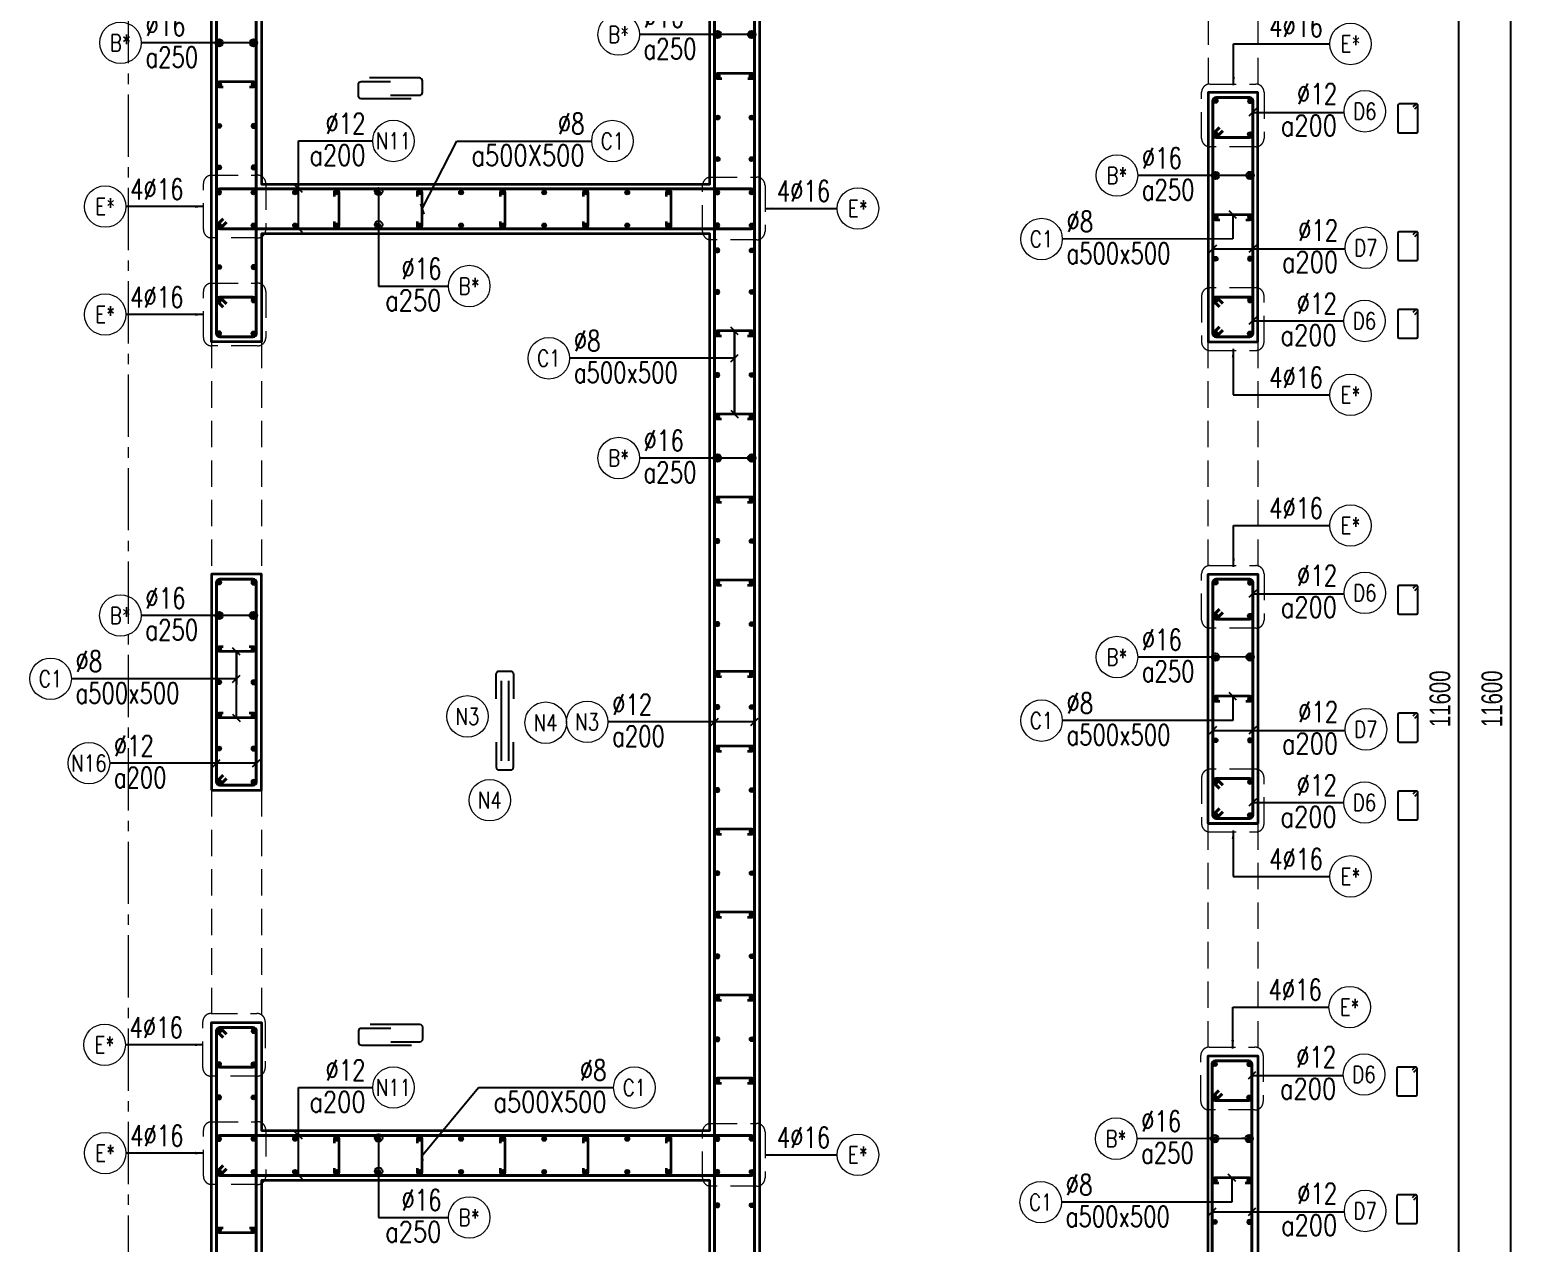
# Model space of a CAD drawing. Header units: millimetres. Extents: x 738475 to 1279438, y -34239 to 156422.
# Drawn here: x 1161112 to 1170104, y 138402 to 145708 of the extents above; entities that cross this region are included whole.
import ezdxf
from ezdxf.enums import TextEntityAlignment as Align

# ---------------------------------------------------------------- set-up
doc = ezdxf.new("R2010")
doc.units = ezdxf.units.MM
doc.header["$MEASUREMENT"] = 0
for name, pattern in [('HIDDEN', [9.525, 6.35, -3.175]), ('HIDDEN2', [4.7625, 3.175, -1.5875]), ('OF_Grid_1$0$CENTER2', [1.125, 0.75, -0.125, 0.125, -0.125])]:
    doc.linetypes.add(name, pattern=pattern)
doc.layers.get('0').update_dxf_attribs({"lineweight": 20})
doc.layers.get('Defpoints').update_dxf_attribs({"color": 151, "lineweight": 9})
for name, color, linetype in [('Hidden', 9, 'HIDDEN'), ('Leader', 6, 'Continuous'), ('Ligature', 1, 'Continuous')]:
    doc.layers.add(name, color=color, linetype=linetype)
for name, color, linetype, lineweight in [('KC-LEADER', 153, 'Continuous', 18), ('KC-THEP', 6, 'Continuous', 40), ('NDC_S_BEAM', 3, 'HIDDEN2', 20), ('NDC_S_DIM', 1, 'Continuous', 15), ('NDC_S_HIDDEN', 8, 'HIDDEN2', 13), ('NDC_S_LEADER', 1, 'Continuous', 15), ('NDC_S_REBAR', 4, 'Continuous', 35), ('NDC_S_STIRRUP', 4, 'Continuous', 40), ('NDC_S_VN TEXT', 7, 'Continuous', 20), ('NDC_S_WALL', 6, 'Continuous', 35), ('OF_Grid_1$0$NDC_S_AXIS', 5, 'OF_Grid_1$0$CENTER2', 13)]:
    doc.layers.add(name, color=color, linetype=linetype, lineweight=lineweight)
doc.styles.add('NDC_ARIAL', font='arial.ttf', dxfattribs={"width": 0.85})
doc.styles.add('NDC_DIM', font='', dxfattribs={"width": 0.75})
doc.styles.add('NDC_EN TXT', font='romans.shx', dxfattribs={"width": 0.8})
doc.styles.get('NDC_DIM').set_extended_font_data('Dotum')
doc.dimstyles.new('NDC_1-50', dxfattribs={"dimscale": 50, "dimtxt": 2.5, "dimasz": 1, "dimexe": 1.5, "dimexo": 0, "dimgap": 0.8, "dimtad": 1, "dimdec": 0, "dimdsep": 46, "dimtxsty": 'NDC_ARIAL', "dimblk": 'DIMMARK', "dimcen": 49999.938995, "dimdle": 1.5, "dimclrd": 1, "dimclre": 1, "dimclrt": 3, "dimadec": 0, "dimazin": 0, "dimtfac": 1, "dimtdec": 0, "dimtix": 1, "dimtmove": 2, "dimatfit": 3, "dimfxl": 1, "dimarcsym": 0})
doc.dimstyles.new('NDC_dim_25', dxfattribs={"dimscale": 25, "dimtxt": 2.5, "dimasz": 1.5, "dimexe": 1.5, "dimexo": 2.5, "dimgap": 1, "dimtad": 1, "dimdec": 0, "dimzin": 0, "dimdsep": 46, "dimtxsty": 'NDC_DIM', "dimblk": 'DIMMARK', "dimcen": 0.09, "dimdle": 1.2, "dimclrd": 1, "dimclre": 1, "dimclrt": 3, "dimadec": 0, "dimazin": 0, "dimtfac": 1, "dimtdec": 0, "dimtix": 1, "dimtofl": 0, "dimtmove": 0, "dimatfit": 3, "dimfxl": 6, "dimfxlon": 1, "dimtolj": 1, "dimtzin": 0, "dimarcsym": 0})
doc.dimstyles.new('NDC_dim_30', dxfattribs={"dimscale": 30, "dimtxt": 2.5, "dimasz": 1.5, "dimexe": 1.5, "dimexo": 2.5, "dimgap": 1, "dimtad": 1, "dimdec": 0, "dimzin": 0, "dimdsep": 46, "dimtxsty": 'NDC_DIM', "dimblk": 'DIMMARK', "dimcen": 0.09, "dimdle": 1.2, "dimclrd": 1, "dimclre": 1, "dimclrt": 3, "dimadec": 0, "dimazin": 0, "dimtfac": 1, "dimtdec": 0, "dimtix": 1, "dimtofl": 0, "dimtmove": 0, "dimatfit": 3, "dimfxl": 6, "dimfxlon": 1, "dimtolj": 1, "dimtzin": 0, "dimarcsym": 0})
doc.dimstyles.new('NDC_dim_50', dxfattribs={"dimscale": 50, "dimtxt": 2.5, "dimasz": 1.5, "dimexe": 1.5, "dimexo": 2.5, "dimgap": 1, "dimtad": 1, "dimdec": 0, "dimzin": 0, "dimdsep": 46, "dimtxsty": 'NDC_DIM', "dimblk": 'DIMMARK', "dimcen": 0.09, "dimdle": 1.2, "dimclrd": 1, "dimclre": 1, "dimclrt": 3, "dimadec": 0, "dimazin": 0, "dimtfac": 1, "dimtdec": 0, "dimtix": 1, "dimtofl": 0, "dimtmove": 0, "dimatfit": 3, "dimfxl": 6, "dimfxlon": 1, "dimtolj": 1, "dimtzin": 0, "dimarcsym": 0})

# ---------------------------------------------------------------- blocks, each defined once
blk = doc.blocks.new('THEP')
at = {"layer": 'KC-LEADER', "color": 6}
blk.add_circle((0, 0), 14, dxfattribs=at)
at = {"layer": 'KC-THEP'}
for p, q in [((-14, 0), (14, 0)), ((9.9, 9.9), (-9.9, -9.9)), ((-9.9, 9.9), (9.9, -9.9)), ((0, 14), (0, -14))]:
    blk.add_line(p, q, dxfattribs=at)
blk = doc.blocks.new('DIMMARK')
at = {"layer": 'NDC_S_DIM', "color": 1}
blk.add_line((-1.5, 0), (1, 0), dxfattribs=at)
at = {"layer": 'NDC_S_DIM', "color": 2, "const_width": 0.1}
blk.add_lwpolyline([(-0.42, -0.42), (0.42, 0.42)], dxfattribs=at)
blk = doc.blocks.new('*U13')
blk.add_circle((-2.5, 0), 2.5)
at = {"layer": 'NDC_S_VN TEXT', "color": 3, "style": 'NDC_EN TXT', "width": 0.75}
blk.add_attdef('DK1', (0.5, 0.85), '', height=2.5, dxfattribs=at)
at = {"layer": 'NDC_S_VN TEXT', "color": 7, "style": 'NDC_EN TXT', "width": 0.8}
blk.add_attdef('SH2', text='', height=2, dxfattribs=at).set_placement((-2.5, 0), align=Align.MIDDLE)
blk = doc.blocks.new('*U11')
blk.add_circle((-2.5, 0), 2.5)
at = {"layer": 'NDC_S_VN TEXT', "color": 3, "style": 'NDC_EN TXT', "width": 0.75}
for tag, p in [('DK1', (0.5, 0.85)), ('KC1', (0.5, -2.97))]:
    blk.add_attdef(tag, p, '', height=2.5, dxfattribs=at)
at = {"layer": 'NDC_S_VN TEXT', "color": 7, "style": 'NDC_EN TXT', "width": 0.8}
blk.add_attdef('SH2', text='', height=2, dxfattribs=at).set_placement((-2.5, 0), align=Align.MIDDLE)
blk = doc.blocks.new('*U87')
at = {"layer": 'KC-THEP', "rotation": 9.66856443638095}
for p in [(0, 99.3), (0, -99.3)]:
    blk.add_blockref('THEP', p, dxfattribs=at)
blk = doc.blocks.new('*U86')
at = {"layer": 'NDC_S_HIDDEN', "color": 0, "linetype": 'ByBlock', "lineweight": -2, "transparency": 16777216}
for p in [(0, 0), (250, 0), (500, 0), (750, 0), (1000, 0), (1250, 0), (1500, 0), (1750, 0), (2000, 0), (2250, 0), (2500, 0)]:
    blk.add_blockref('*U87', p, dxfattribs=at)
blk = doc.blocks.new('*U89')
at = {"layer": 'NDC_S_REBAR'}
blk.add_lwpolyline([(-15, -75), (-15, -100, 1), (15, -100), (15, 100, 1), (-15, 100), (-15, 75)], format="xyb", dxfattribs=at)
blk = doc.blocks.new('*U88')
at = {"layer": 'NDC_S_HIDDEN', "color": 0, "linetype": 'ByBlock', "lineweight": -2, "transparency": 16777216}
for p in [(0, 0), (500, 0), (1000, 0), (1500, 0), (2000, 0)]:
    blk.add_blockref('*U89', p, dxfattribs=at)
blk = doc.blocks.new('*U91')
at = {"layer": 'KC-THEP', "rotation": 189.6685644363809}
blk.add_blockref('THEP', (-103.5, 0), dxfattribs=at)
at = {"layer": 'KC-THEP', "xscale": -1, "rotation": 170.331435563619}
blk.add_blockref('THEP', (103.5, 0), dxfattribs=at)
blk = doc.blocks.new('*U90')
at = {"layer": 'NDC_S_HIDDEN', "color": 0, "linetype": 'ByBlock', "lineweight": -2, "transparency": 16777216}
for p in [(0, 1200), (0, 1000), (0, 800), (0, 600), (0, 400), (0, 200), (0, 0)]:
    blk.add_blockref('*U91', p, dxfattribs=at)
blk = doc.blocks.new('*U9')
blk.add_circle((2.5, 0), 2.5)
at = {"layer": 'NDC_S_VN TEXT', "color": 3, "style": 'NDC_EN TXT', "width": 0.75}
blk.add_attdef('DK2', text='', height=2.5, dxfattribs=at).set_placement((-0.85, 0.85), align=Align.RIGHT)
at = {"layer": 'NDC_S_VN TEXT', "color": 7, "style": 'NDC_EN TXT', "width": 0.8}
blk.add_attdef('SH3', text='', height=2, dxfattribs=at).set_placement((2.5, 0), align=Align.MIDDLE)
blk = doc.blocks.new('A$C7BC65A55')
at = {"layer": 'Ligature'}
for p, q in [((-15.2, 372, 0), (-15.2, 38.5, 0)), ((15.2, 372, 0), (15.2, 38.5, 0))]:
    blk.add_line(p, q, dxfattribs=at)
for points in [[(-36.2, 296.5), (-36.2, 400.9, -0.414214), (-24, 413.1), (24, 413.1, -0.414214), (36.2, 400.9), (36.2, 296.5)], [(-36.2, 116.5), (-36.2, 12.2, 0.414214), (-24, 0), (24, 0, 0.414214), (36.2, 12.2), (36.2, 116.5)]]:
    blk.add_lwpolyline(points, format="xyb", dxfattribs=at)
blk = doc.blocks.new('*U10')
blk.add_circle((2.5, 0), 2.5)
at = {"layer": 'NDC_S_VN TEXT', "color": 3, "style": 'NDC_EN TXT'}
for tag, width, p in [('DK2', 0.75, (-0.85, 0.85)), ('KC2', 0.8, (-0.85, -2.97))]:
    blk.add_attdef(tag, text='', height=2.5, dxfattribs=dict(at, width=width)).set_placement(p, align=Align.RIGHT)
at = {"layer": 'NDC_S_VN TEXT', "color": 7, "style": 'NDC_EN TXT', "width": 0.8}
blk.add_attdef('SH3', text='', height=2, dxfattribs=at).set_placement((2.5, 0), align=Align.MIDDLE)
blk = doc.blocks.new('*U12')
blk.add_circle((-2.5, 0), 2.5)
at = {"layer": 'NDC_S_VN TEXT', "color": 3, "style": 'NDC_EN TXT', "width": 0.75}
for tag, p in [('DK1', (0.5, 0.85)), ('KC1', (0.5, -2.97))]:
    blk.add_attdef(tag, p, '', height=2.5, dxfattribs=at)
at = {"layer": 'NDC_S_VN TEXT', "color": 7, "style": 'NDC_EN TXT', "width": 0.8}
blk.add_attdef('SH2', text='', height=2, dxfattribs=at).set_placement((-2.5, 0), align=Align.MIDDLE)
blk = doc.blocks.new('*U83')
at = {"layer": 'KC-THEP', "rotation": 9.66856443638095}
for p in [(0, 99.3), (0, -99.3)]:
    blk.add_blockref('THEP', p, dxfattribs=at)
blk = doc.blocks.new('*U82')
at = {"layer": 'NDC_S_HIDDEN', "color": 0, "linetype": 'ByBlock', "lineweight": -2, "transparency": 16777216}
for p in [(0, 0), (250, 0), (500, 0), (750, 0), (1000, 0), (1250, 0), (1500, 0), (1750, 0), (2000, 0), (2250, 0), (2500, 0)]:
    blk.add_blockref('*U83', p, dxfattribs=at)
blk = doc.blocks.new('*U85')
at = {"layer": 'NDC_S_REBAR'}
blk.add_lwpolyline([(-15, -75), (-15, -100, 1), (15, -100), (15, 100, 1), (-15, 100), (-15, 75)], format="xyb", dxfattribs=at)
blk = doc.blocks.new('*U84')
at = {"layer": 'NDC_S_HIDDEN', "color": 0, "linetype": 'ByBlock', "lineweight": -2, "transparency": 16777216}
for p in [(0, 0), (500, 0), (1000, 0), (1500, 0), (2000, 0)]:
    blk.add_blockref('*U85', p, dxfattribs=at)
blk = doc.blocks.new('A$C72321851')
at = {"layer": 'Ligature'}
for points in [[(-60.9, -129.3), (-60.9, 170.9, -0.414214), (-43.3, 188.5), (25.8, 188.5, -0.414214), (43.4, 170.9), (43.4, -4.3)], [(-39.7, -4.3), (-39.7, -179.5, 0.414214), (-22.1, -197.1), (47, -197.1, 0.414214), (64.6, -179.5), (64.6, 120.7)]]:
    blk.add_lwpolyline(points, format="xyb", dxfattribs=at)
blk = doc.blocks.new('*D137')
at = {"layer": 'Defpoints', "color": 0, "transparency": 16777216}
for p in [(1167875.9, 147480.2), (1169715.9, 147480.2), (1167766.5, 135880.2)]:
    blk.add_point(p, dxfattribs=at)
at = {"layer": 'NDC_S_DIM', "color": 1, "lineweight": -2, "transparency": 16777216}
for p, q in [((1169415.9, 147480.2), (1169790.9, 147480.2)), ((1169715.9, 135955.2), (1169715.9, 147405.2)), ((1169415.9, 135880.2), (1169790.9, 135880.2))]:
    blk.add_line(p, q, dxfattribs=at)
at = {"layer": 'NDC_S_DIM', "color": 1, "lineweight": -2, "transparency": 16777216, "xscale": 75, "yscale": 75, "zscale": 75}
for p, rotation in [((1169715.9, 147480.2), 90), ((1169715.9, 135880.2), 270)]:
    blk.add_blockref('DIMMARK', p, dxfattribs=dict(at, rotation=rotation))
at = {"layer": 'NDC_S_DIM', "color": 3, "transparency": 16777216, "insert": (1169603.3, 141680.2), "char_height": 125, "attachment_point": 5, "rotation": 90, "style": 'NDC_DIM'}
blk.add_mtext('\\A1;11600', dxfattribs=at)
blk = doc.blocks.new('*D104')
at = {"layer": 'Defpoints', "color": 0, "ltscale": 200, "transparency": 16777216}
for p in [(1168391.3, 147480.2), (1170028.5, 147480.2), (1168391.2, 135880.4)]:
    blk.add_point(p, dxfattribs=at)
at = {"layer": 'NDC_S_DIM', "color": 1, "lineweight": -2, "ltscale": 200, "transparency": 16777216}
for p, q in [((1169728.5, 147480.2), (1170103.5, 147480.2)), ((1170028.5, 135955.4), (1170028.5, 147405.2)), ((1169728.5, 135880.4), (1170103.5, 135880.4))]:
    blk.add_line(p, q, dxfattribs=at)
at = {"layer": 'NDC_S_DIM', "color": 1, "lineweight": -2, "ltscale": 200, "transparency": 16777216, "xscale": 75, "yscale": 75, "zscale": 75}
for p, rotation in [((1170028.5, 147480.2), 90), ((1170028.5, 135880.4), 270)]:
    blk.add_blockref('DIMMARK', p, dxfattribs=dict(at, rotation=rotation))
at = {"layer": 'NDC_S_DIM', "color": 3, "ltscale": 200, "transparency": 16777216, "insert": (1169915.9, 141680.3), "char_height": 125, "attachment_point": 5, "rotation": 90, "style": 'NDC_DIM'}
blk.add_mtext('\\A1;11600', dxfattribs=at)

msp = doc.modelspace()

# ---------------------------------------------------------------- linework, layer by layer
for centre in [(1163746.857, 141574.358), (1164217.826, 141536.198), (1163881.305, 141069.355)]:
    msp.add_circle(centre, 125)
at = {"layer": 'Ligature'}
for points in [[(1169451.19, 145232.383), (1169467.156, 145248.349, 0.66817864), (1169461.382, 145262.287), (1169356.753, 145262.287, 0.41421356), (1169348.588, 145254.122), (1169348.589, 145097.015, 0.41421356), (1169356.753, 145088.85), (1169461.382, 145088.85, 0.41421356), (1169469.547, 145097.015), (1169469.547, 145254.122, 0.66817864), (1169455.609, 145259.896), (1169439.643, 145243.93)], [(1169451.161, 144463.234), (1169467.127, 144479.2, 0.66817864), (1169461.354, 144493.138), (1169356.725, 144493.138, 0.41421356), (1169348.56, 144484.974), (1169348.56, 144327.866, 0.41421356), (1169356.725, 144319.701), (1169461.354, 144319.701, 0.41421356), (1169469.519, 144327.866), (1169469.519, 144484.974, 0.66817864), (1169455.581, 144490.747), (1169439.615, 144474.781)], [(1169451.161, 143994.659), (1169467.127, 144010.624, 0.66817864), (1169461.354, 144024.563), (1169356.725, 144024.563, 0.41421356), (1169348.56, 144016.398), (1169348.56, 143859.29, 0.41421356), (1169356.725, 143851.125), (1169461.354, 143851.125, 0.41421356), (1169469.519, 143859.29), (1169469.519, 144016.398, 0.66817864), (1169455.581, 144022.171), (1169439.615, 144006.205)], [(1169451.19, 142332.383), (1169467.156, 142348.349, 0.66817864), (1169461.382, 142362.287), (1169356.753, 142362.287, 0.41421356), (1169348.588, 142354.122), (1169348.589, 142197.015, 0.41421356), (1169356.753, 142188.85), (1169461.382, 142188.85, 0.41421356), (1169469.547, 142197.015), (1169469.547, 142354.122, 0.66817864), (1169455.609, 142359.896), (1169439.643, 142343.93)], [(1169451.161, 141563.234), (1169467.127, 141579.2, 0.66817864), (1169461.354, 141593.138), (1169356.725, 141593.138, 0.41421356), (1169348.56, 141584.974), (1169348.56, 141427.866, 0.41421356), (1169356.725, 141419.701), (1169461.354, 141419.701, 0.41421356), (1169469.519, 141427.866), (1169469.519, 141584.974, 0.66817864), (1169455.581, 141590.747), (1169439.615, 141574.781)], [(1169451.161, 141094.659), (1169467.127, 141110.624, 0.66817864), (1169461.354, 141124.563), (1169356.725, 141124.563, 0.41421356), (1169348.56, 141116.398), (1169348.56, 140959.29, 0.41421356), (1169356.725, 140951.125), (1169461.354, 140951.125, 0.41421356), (1169469.519, 140959.29), (1169469.519, 141116.398, 0.66817864), (1169455.581, 141122.171), (1169439.615, 141106.205)], [(1169446.331, 139432.383), (1169462.297, 139448.349, 0.66817864), (1169456.523, 139462.287), (1169351.894, 139462.287, 0.41421356), (1169343.73, 139454.123), (1169343.73, 139297.015, 0.41421356), (1169351.894, 139288.85), (1169456.523, 139288.85, 0.41421356), (1169464.688, 139297.015), (1169464.688, 139454.123, 0.66817864), (1169450.75, 139459.896), (1169434.784, 139443.93)], [(1169446.303, 138663.234), (1169462.268, 138679.2, 0.66817864), (1169456.495, 138693.139), (1169351.866, 138693.139, 0.41421356), (1169343.701, 138684.974), (1169343.701, 138527.866, 0.41421356), (1169351.866, 138519.701), (1169456.495, 138519.701, 0.41421356), (1169464.66, 138527.866), (1169464.66, 138684.974, 0.66817864), (1169450.722, 138690.747), (1169434.756, 138674.781)]]:
    msp.add_lwpolyline(points, format="xyb", dxfattribs=at)
at = {"layer": 'NDC_S_BEAM', "ltscale": 50}
for p, q in [((1168205.957, 146730.175), (1168205.957, 145330.175)), ((1168505.957, 146730.175), (1168505.957, 145330.175)), ((1162205.957, 143830.175), (1162205.957, 142430.175)), ((1162505.957, 143830.175), (1162505.957, 142430.175)), ((1168205.157, 143830.175), (1168205.157, 142430.175)), ((1168505.157, 143830.175), (1168505.157, 142430.175)), ((1162205.957, 141130.175), (1162205.957, 139730.175)), ((1162505.957, 141130.175), (1162505.957, 139730.175)), ((1168205.157, 140930.175), (1168205.157, 139530.175)), ((1168505.157, 140930.175), (1168505.157, 139530.175))]:
    msp.add_line(p, q, dxfattribs=at)
at = {"layer": 'NDC_S_HIDDEN', "ltscale": 50}
for points in [[(1168217.52, 145382.234), (1168493.363, 145382.234, -0.41421356), (1168543.363, 145332.234), (1168543.363, 145054.685, -0.41421356), (1168493.363, 145004.685), (1168217.52, 145004.685, -0.41421356), (1168167.52, 145054.685), (1168167.52, 145332.234, -0.41421356)], [(1162206.716, 144833.1), (1162482.559, 144833.1, -0.41421356), (1162532.559, 144783.1), (1162532.559, 144505.55, -0.41421356), (1162482.559, 144455.55), (1162206.716, 144455.55, -0.41421356), (1162156.716, 144505.55), (1162156.716, 144783.1, -0.41421356)], [(1165212.681, 144821.565), (1165488.525, 144821.565, -0.41421356), (1165538.525, 144771.565), (1165538.525, 144494.015, -0.41421356), (1165488.525, 144444.015), (1165212.681, 144444.015, -0.41421356), (1165162.681, 144494.015), (1165162.681, 144771.565, -0.41421356)], [(1162206.716, 144183.1), (1162482.559, 144183.1, -0.41421356), (1162532.559, 144133.1), (1162532.559, 143855.55, -0.41421356), (1162482.559, 143805.55), (1162206.716, 143805.55, -0.41421356), (1162156.716, 143855.55), (1162156.716, 144133.1, -0.41421356)], [(1168217.52, 143778.115), (1168493.363, 143778.115, 0.41421356), (1168543.363, 143828.115), (1168543.363, 144105.665, 0.41421356), (1168493.363, 144155.665), (1168217.52, 144155.665, 0.41421356), (1168167.52, 144105.665), (1168167.52, 143828.115, 0.41421356)], [(1168217.52, 142482.234), (1168493.363, 142482.234, -0.41421356), (1168543.363, 142432.234), (1168543.363, 142154.685, -0.41421356), (1168493.363, 142104.685), (1168217.52, 142104.685, -0.41421356), (1168167.52, 142154.685), (1168167.52, 142432.234, -0.41421356)], [(1168217.52, 140878.115), (1168493.363, 140878.115, 0.41421356), (1168543.363, 140928.115), (1168543.363, 141205.665, 0.41421356), (1168493.363, 141255.665), (1168217.52, 141255.665, 0.41421356), (1168167.52, 141205.665), (1168167.52, 140928.115, 0.41421356)], [(1162203.204, 139785.313), (1162479.047, 139785.313, -0.41421356), (1162529.047, 139735.313), (1162529.047, 139457.764, -0.41421356), (1162479.047, 139407.764), (1162203.204, 139407.764, -0.41421356), (1162153.204, 139457.764), (1162153.204, 139735.313, -0.41421356)], [(1168212.661, 139582.234), (1168488.504, 139582.234, -0.41421356), (1168538.504, 139532.234), (1168538.504, 139254.685, -0.41421356), (1168488.504, 139204.685), (1168212.661, 139204.685, -0.41421356), (1168162.661, 139254.685), (1168162.661, 139532.234, -0.41421356)], [(1162206.716, 139133.1), (1162482.559, 139133.1, -0.41421356), (1162532.559, 139083.1), (1162532.559, 138805.55, -0.41421356), (1162482.559, 138755.55), (1162206.716, 138755.55, -0.41421356), (1162156.716, 138805.55), (1162156.716, 139083.1, -0.41421356)], [(1165212.681, 139122.818), (1165488.525, 139122.818, -0.41421356), (1165538.525, 139072.818), (1165538.525, 138795.268, -0.41421356), (1165488.525, 138745.268), (1165212.681, 138745.268, -0.41421356), (1165162.681, 138795.268), (1165162.681, 139072.818, -0.41421356)]]:
    msp.add_lwpolyline(points, format="xyb", close=True, dxfattribs=at)
at = {"layer": 'NDC_S_REBAR'}
for points in [[(1162433.669, 145365.175), (1162458.669, 145365.175, 1), (1162458.669, 145395.175), (1162251.645, 145395.175, 1), (1162251.645, 145365.175), (1162276.645, 145365.175)], [(1165435.261, 145415.175), (1165460.261, 145415.175, 1), (1165460.261, 145445.175), (1165253.236, 145445.175, 1), (1165253.236, 145415.175), (1165278.236, 145415.175)], [(1168433.669, 144565.175), (1168458.669, 144565.175, 1), (1168458.669, 144595.175), (1168251.645, 144595.175, 1), (1168251.645, 144565.175), (1168276.645, 144565.175)], [(1165433.669, 143865.175), (1165458.669, 143865.175, 1), (1165458.669, 143895.175), (1165251.645, 143895.175, 1), (1165251.645, 143865.175), (1165276.645, 143865.175)], [(1165433.669, 143365.175), (1165458.669, 143365.175, 1), (1165458.669, 143395.175), (1165251.645, 143395.175, 1), (1165251.645, 143365.175), (1165276.645, 143365.175)], [(1165433.669, 142865.175), (1165458.669, 142865.175, 1), (1165458.669, 142895.175), (1165251.645, 142895.175, 1), (1165251.645, 142865.175), (1165276.645, 142865.175)], [(1165433.669, 142365.175), (1165458.669, 142365.175, 1), (1165458.669, 142395.175), (1165251.645, 142395.175, 1), (1165251.645, 142365.175), (1165276.645, 142365.175)], [(1162433.08, 141995.175), (1162458.08, 141995.175, -1), (1162458.08, 141965.175), (1162251.056, 141965.175, -1), (1162251.056, 141995.175), (1162276.056, 141995.175)], [(1165433.669, 141815.175), (1165458.669, 141815.175, 1), (1165458.669, 141845.175), (1165251.645, 141845.175, 1), (1165251.645, 141815.175), (1165276.645, 141815.175)], [(1168433.669, 141665.175), (1168458.669, 141665.175, 1), (1168458.669, 141695.175), (1168251.645, 141695.175, 1), (1168251.645, 141665.175), (1168276.645, 141665.175)], [(1162433.08, 141595.175), (1162458.08, 141595.175, -1), (1162458.08, 141565.175), (1162251.056, 141565.175, -1), (1162251.056, 141595.175), (1162276.056, 141595.175)], [(1165433.669, 141365.175), (1165458.669, 141365.175, 1), (1165458.669, 141395.175), (1165251.645, 141395.175, 1), (1165251.645, 141365.175), (1165276.645, 141365.175)], [(1165433.669, 140865.175), (1165458.669, 140865.175, 1), (1165458.669, 140895.175), (1165251.645, 140895.175, 1), (1165251.645, 140865.175), (1165276.645, 140865.175)], [(1165433.669, 140365.175), (1165458.669, 140365.175, 1), (1165458.669, 140395.175), (1165251.645, 140395.175, 1), (1165251.645, 140365.175), (1165276.645, 140365.175)], [(1165433.669, 139865.175), (1165458.669, 139865.175, 1), (1165458.669, 139895.175), (1165251.645, 139895.175, 1), (1165251.645, 139865.175), (1165276.645, 139865.175)], [(1165433.669, 139365.175), (1165458.669, 139365.175, 1), (1165458.669, 139395.175), (1165251.645, 139395.175, 1), (1165251.645, 139365.175), (1165276.645, 139365.175)], [(1168428.81, 138765.175), (1168453.81, 138765.175, 1), (1168453.81, 138795.175), (1168246.786, 138795.175, 1), (1168246.786, 138765.175), (1168271.786, 138765.175)], [(1162433.669, 138495.175), (1162458.669, 138495.175, -1), (1162458.669, 138465.175), (1162251.645, 138465.175, -1), (1162251.645, 138495.175), (1162276.645, 138495.175)]]:
    msp.add_lwpolyline(points, format="xyb", dxfattribs=at)
at = {"layer": 'NDC_S_STIRRUP'}
for points in [[(1162275.157, 147790.175), (1162235.157, 147830.175, -0.41421356), (1162255.157, 147850.175), (1162455.157, 147850.175, -0.41421356), (1162475.157, 147830.175), (1162475.157, 143880.175, -0.41421356), (1162455.157, 143860.175), (1162255.157, 143860.175, -0.41421356), (1162235.157, 143880.175), (1162235.157, 147830.175, -0.41421356), (1162255.157, 147850.175), (1162295.157, 147810.175)], [(1165275.157, 147790.175), (1165235.157, 147830.175, -0.41421356), (1165255.157, 147850.175), (1165455.157, 147850.175, -0.41421356), (1165475.157, 147830.175), (1165475.157, 135530.175, -0.41421356), (1165455.157, 135510.175), (1165255.157, 135510.175, -0.41421356), (1165235.157, 135530.175), (1165235.157, 147830.175, -0.41421356), (1165255.157, 147850.175), (1165295.157, 147810.175)], [(1168275.157, 143920.175), (1168235.157, 143880.175, 0.41421356), (1168255.157, 143860.175), (1168455.157, 143860.175, 0.41421356), (1168475.157, 143880.175), (1168475.157, 145280.175, 0.41421356), (1168455.157, 145300.175), (1168255.157, 145300.175, 0.41421356), (1168235.157, 145280.175), (1168235.157, 143880.175, 0.41421356), (1168255.157, 143860.175), (1168295.157, 143900.175)], [(1168275.157, 145120.712), (1168235.157, 145080.712, 0.41421356), (1168255.157, 145060.712), (1168455.157, 145060.712, 0.41421356), (1168475.157, 145080.712), (1168475.157, 145280.175, 0.41421356), (1168455.157, 145300.175), (1168255.157, 145300.175, 0.41421356), (1168235.157, 145280.175), (1168235.157, 145080.712, 0.41421356), (1168255.157, 145060.712), (1168295.157, 145100.712)], [(1162295.157, 144550.175), (1162255.157, 144510.175, -0.41421356), (1162235.157, 144530.175), (1162235.157, 144730.175, -0.41421356), (1162255.157, 144750.175), (1165455.157, 144750.175, -0.41421356), (1165475.157, 144730.175), (1165475.157, 144530.175, -0.41435759), (1165455.157, 144510.175), (1162255.157, 144510.175, -0.41421356), (1162235.157, 144530.175), (1162275.157, 144570.175)], [(1162275.157, 144037.961), (1162235.157, 144077.961, -0.41421356), (1162255.157, 144097.961), (1162455.157, 144097.961, -0.41421356), (1162475.157, 144077.961), (1162475.157, 143880.175, -0.41421356), (1162455.157, 143860.175), (1162255.157, 143860.175, -0.41421356), (1162235.157, 143880.175), (1162235.157, 144077.961, -0.41421356), (1162255.157, 144097.961), (1162295.157, 144057.961)], [(1168275.157, 144039.638), (1168235.157, 144079.638, -0.41421356), (1168255.157, 144099.638), (1168455.157, 144099.638, -0.41421356), (1168475.157, 144079.638), (1168475.157, 143880.175, -0.41421356), (1168455.157, 143860.175), (1168255.157, 143860.175, -0.41421356), (1168235.157, 143880.175), (1168235.157, 144079.638, -0.41421356), (1168255.157, 144099.638), (1168295.157, 144059.638)], [(1162275.157, 141220.175), (1162235.157, 141180.175, 0.41421356), (1162255.157, 141160.175), (1162455.157, 141160.175, 0.41421356), (1162475.157, 141180.175), (1162475.157, 142380.175, 0.41421356), (1162455.157, 142400.175), (1162255.157, 142400.175, 0.41421356), (1162235.157, 142380.175), (1162235.157, 141180.175, 0.41421356), (1162255.157, 141160.175), (1162295.157, 141200.175)], [(1168275.157, 141020.175), (1168235.157, 140980.175, 0.41421356), (1168255.157, 140960.175), (1168455.157, 140960.175, 0.41421356), (1168475.157, 140980.175), (1168475.157, 142380.175, 0.41421356), (1168455.157, 142400.175), (1168255.157, 142400.175, 0.41421356), (1168235.157, 142380.175), (1168235.157, 140980.175, 0.41421356), (1168255.157, 140960.175), (1168295.157, 141000.175)], [(1168275.157, 142220.712), (1168235.157, 142180.712, 0.41421356), (1168255.157, 142160.712), (1168455.157, 142160.712, 0.41421356), (1168475.157, 142180.712), (1168475.157, 142380.175, 0.41421356), (1168455.157, 142400.175), (1168255.157, 142400.175, 0.41421356), (1168235.157, 142380.175), (1168235.157, 142180.712, 0.41421356), (1168255.157, 142160.712), (1168295.157, 142200.712)], [(1168275.157, 141139.638), (1168235.157, 141179.638, -0.41421356), (1168255.157, 141199.638), (1168455.157, 141199.638, -0.41421356), (1168475.157, 141179.638), (1168475.157, 140980.175, -0.41421356), (1168455.157, 140960.175), (1168255.157, 140960.175, -0.41421356), (1168235.157, 140980.175), (1168235.157, 141179.638, -0.41421356), (1168255.157, 141199.638), (1168295.157, 141159.638)], [(1162275.157, 135570.175), (1162235.157, 135530.175, 0.41421356), (1162255.157, 135510.175), (1162455.157, 135510.175, 0.41421356), (1162475.157, 135530.175), (1162475.157, 139680.175, 0.41421356), (1162455.157, 139700.175), (1162255.157, 139700.175, 0.41421356), (1162235.157, 139680.175), (1162235.157, 135530.175, 0.41421356), (1162255.157, 135510.175), (1162295.157, 135550.175)], [(1162275.157, 139640.175), (1162235.157, 139680.175, -0.41421356), (1162255.157, 139700.175), (1162455.157, 139700.175, -0.41421356), (1162475.157, 139680.175), (1162475.157, 139482.388, -0.41421356), (1162455.157, 139462.388), (1162255.157, 139462.388, -0.41421356), (1162235.157, 139482.388), (1162235.157, 139680.175, -0.41421356), (1162255.157, 139700.175), (1162295.157, 139660.175)], [(1168270.298, 138120.175), (1168230.298, 138080.175, 0.41421356), (1168250.298, 138060.175), (1168450.298, 138060.175, 0.41421356), (1168470.298, 138080.175), (1168470.298, 139480.175, 0.41421356), (1168450.298, 139500.175), (1168250.298, 139500.175, 0.41421356), (1168230.298, 139480.175), (1168230.298, 138080.175, 0.41421356), (1168250.298, 138060.175), (1168290.298, 138100.175)], [(1168270.298, 139320.712), (1168230.298, 139280.712, 0.41421356), (1168250.298, 139260.712), (1168450.298, 139260.712, 0.41421356), (1168470.298, 139280.712), (1168470.298, 139480.175, 0.41421356), (1168450.298, 139500.175), (1168250.298, 139500.175, 0.41421356), (1168230.298, 139480.175), (1168230.298, 139280.712, 0.41421356), (1168250.298, 139260.712), (1168290.298, 139300.712)], [(1162295.157, 138850.175), (1162255.157, 138810.175, -0.41421356), (1162235.157, 138830.175), (1162235.157, 139030.175, -0.41421356), (1162255.157, 139050.175), (1165455.157, 139050.175, -0.41421356), (1165475.157, 139030.175), (1165475.157, 138830.175, -0.41435759), (1165455.157, 138810.175), (1162255.157, 138810.175, -0.41421356), (1162235.157, 138830.175), (1162275.157, 138870.175)]]:
    msp.add_lwpolyline(points, format="xyb", dxfattribs=at)
at = {"layer": 'NDC_S_WALL'}
for p, q in [((1168205.157, 143830.175), (1168505.157, 143830.175)), ((1168205.157, 140930.175), (1168505.157, 140930.175))]:
    msp.add_line(p, q, dxfattribs=at)
for points in [[(1162205.957, 135980.175), (1162205.957, 139730.175), (1162505.957, 139730.175), (1162505.957, 139080.175), (1165205.957, 139080.175), (1165205.957, 139080.175), (1165205.957, 144480.175), (1165205.957, 144480.175), (1162505.957, 144480.175), (1162505.957, 144480.175), (1162505.957, 143830.175), (1162205.957, 143830.175), (1162205.957, 143830.175), (1162205.957, 147380.175)], [(1162505.957, 147380.175), (1162505.957, 144780.175), (1165205.957, 144780.175), (1165205.957, 144780.175), (1165205.957, 147380.175)], [(1165505.957, 147380.175), (1165505.957, 135980.175)], [(1168505.957, 143830.175), (1168505.957, 145330.175), (1168205.957, 145330.175), (1168205.957, 143830.175), (1168505.957, 143830.175)], [(1168505.957, 140930.175), (1168205.957, 140930.175), (1168205.957, 142430.175), (1168505.957, 142430.175), (1168505.957, 140930.175)], [(1168505.957, 138030.175), (1168205.957, 138030.175), (1168205.957, 139530.175), (1168505.957, 139530.175), (1168505.957, 138030.175)], [(1165205.957, 135980.175), (1165205.957, 138780.175), (1162505.957, 138780.175), (1162505.957, 138780.175), (1162505.957, 135980.175)]]:
    msp.add_lwpolyline(points, dxfattribs=at)
msp.add_lwpolyline([(1162205.957, 141130.175), (1162505.957, 141130.175), (1162505.957, 142430.175), (1162205.957, 142430.175)], close=True, dxfattribs=at)
at = {"layer": 'OF_Grid_1$0$NDC_S_AXIS', "ltscale": 500}
msp.add_line((1161705.957, 134257.175), (1161705.957, 149361.284), dxfattribs=at)

# ---------------------------------------------------------------- block references
at = {"layer": 'Hidden', "xscale": 1.44, "yscale": 1.44, "zscale": 1.44}
msp.add_blockref('A$C7BC65A55', (1163971.937, 141252.077, 0.03), dxfattribs=at)
at = {"layer": 'KC-THEP'}
for p, rotation in [((1165253.236, 145680.175), 9.668564436380926), ((1165457.029, 145680.175), 9.668564436380926), ((1162251.645, 145630.175), 189.6685644363809), ((1162251.645, 145380.175), 189.6685644363809), ((1165253.236, 145430.175), 9.668564436380926), ((1165457.029, 145430.175), 9.668564436380926), ((1168251.645, 145280.175), 189.6685644363809), ((1162251.645, 145130.175), 189.6685644363809), ((1165253.236, 145180.175), 9.668564436380926), ((1165457.029, 145180.175), 9.668564436380926), ((1168458.669, 145080.175), 9.668564436380926), ((1165253.236, 144930.175), 9.668564436380926), ((1165457.029, 144930.175), 9.668564436380926), ((1162251.645, 144880.175), 189.6685644363809), ((1168251.645, 144830.175), 189.6685644363809), ((1165458.669, 144729.748), 9.668564436380926), ((1168251.645, 144580.175), 189.6685644363809), ((1165458.669, 144531.159), 9.668564436380926), ((1165458.669, 144380.175), 9.668564436380953), ((1168251.645, 144330.175), 189.6685644363809), ((1162251.645, 144280.175), 189.6685644363809), ((1165458.669, 144130.175), 9.668564436380953), ((1162251.645, 144080.175), 189.6685644363809), ((1168251.645, 144080.175), 189.6685644363809), ((1162458.669, 143880.175), 9.668564436380946), ((1165458.669, 143880.175), 9.668564436380953), ((1168458.669, 143880.175), 9.668564436380946), ((1165458.669, 143630.175), 9.668564436380953), ((1165458.669, 143380.175), 9.668564436380953), ((1165458.669, 143130.175), 9.668564436380953), ((1165458.669, 142880.175), 9.668564436380953), ((1165458.669, 142630.175), 9.668564436380953), ((1165458.669, 142380.175), 9.668564436380953), ((1168251.645, 142380.175), 189.6685644363809), ((1168458.669, 142180.175), 9.668564436380926), ((1165458.669, 142130.175), 9.668564436380953), ((1168251.645, 141930.175), 189.6685644363809), ((1165251.645, 141830.175), 189.6685644363809), ((1165458.669, 141630.175), 9.668564436380926), ((1168251.645, 141680.175), 189.6685644363809), ((1168251.645, 141430.175), 189.6685644363809), ((1165458.669, 141380.175), 9.668564436380926), ((1168251.645, 141180.175), 189.6685644363809), ((1165458.669, 141130.175), 9.668564436380926), ((1168458.669, 140980.175), 9.668564436380946), ((1165458.669, 140880.175), 9.668564436380926), ((1165458.669, 140630.175), 9.668564436380926), ((1165458.669, 140380.175), 9.668564436380926), ((1165458.669, 140130.175), 9.668564436380926), ((1165458.669, 139880.175), 9.668564436380926), ((1162251.645, 139680.175), 189.6685644363809), ((1165458.669, 139630.175), 9.668564436380926), ((1162458.669, 139480.175), 9.668564436380946), ((1168246.786, 139480.175), 189.6685644363809), ((1165458.669, 139380.175), 9.668564436380926), ((1162458.669, 139280.175), 9.668564436380946), ((1168453.81, 139280.175), 9.668564436380926), ((1165458.669, 139029.748), 9.668564436380926), ((1168246.786, 139030.175), 189.6685644363809), ((1165458.669, 138831.159), 9.668564436380926), ((1168246.786, 138780.175), 189.6685644363809), ((1165458.669, 138630.175), 9.668564436380926), ((1162458.669, 138480.175), 9.668564436380946), ((1168246.786, 138530.175), 189.6685644363809)]:
    msp.add_blockref('THEP', p, dxfattribs=dict(at, rotation=rotation))
at = {"layer": 'KC-THEP', "xscale": -1}
for p, rotation in [((1162458.669, 145630.175), 170.331435563619), ((1162458.669, 145380.175), 170.331435563619), ((1168458.669, 145280.175), 170.331435563619), ((1162458.669, 145130.175), 170.331435563619), ((1168251.645, 145080.175), 350.3314355636191), ((1162458.669, 144880.175), 170.331435563619), ((1168458.669, 144830.175), 170.331435563619), ((1162251.645, 144729.748), 350.3314355636191), ((1165251.645, 144729.748), 350.3314355636191), ((1168458.669, 144580.175), 170.331435563619), ((1162251.645, 144531.159), 350.3314355636191), ((1165251.645, 144531.159), 350.3314355636191), ((1165251.645, 144380.175), 350.3314355636191), ((1168458.669, 144330.175), 170.331435563619), ((1162458.669, 144280.175), 170.331435563619), ((1165251.645, 144130.175), 350.3314355636191), ((1162458.669, 144080.175), 170.331435563619), ((1168458.669, 144080.175), 170.331435563619), ((1162251.645, 143880.175), 350.3314355636191), ((1165251.645, 143880.175), 350.3314355636191), ((1168251.645, 143880.175), 350.3314355636191), ((1165251.645, 143630.175), 350.3314355636191), ((1165251.645, 143380.175), 350.3314355636191), ((1165251.645, 143130.175), 350.3314355636191), ((1165251.645, 142880.175), 350.3314355636191), ((1165251.645, 142630.175), 350.3314355636191), ((1165251.645, 142380.175), 350.3314355636191), ((1168458.669, 142380.175), 170.331435563619), ((1168251.645, 142180.175), 350.3314355636191), ((1165251.645, 142130.175), 350.3314355636191), ((1168458.669, 141930.175), 170.331435563619), ((1165458.669, 141830.175), 170.331435563619), ((1165251.645, 141630.175), 350.3314355636191), ((1168458.669, 141680.175), 170.331435563619), ((1168458.669, 141430.175), 170.331435563619), ((1165251.645, 141380.175), 350.3314355636191), ((1168458.669, 141180.175), 170.331435563619), ((1165251.645, 141130.175), 350.3314355636191), ((1168251.645, 140980.175), 350.3314355636191), ((1165251.645, 140880.175), 350.3314355636191), ((1165251.645, 140630.175), 350.3314355636191), ((1165251.645, 140380.175), 350.3314355636191), ((1165251.645, 140130.175), 350.3314355636191), ((1165251.645, 139880.175), 350.3314355636191), ((1162458.669, 139680.175), 170.331435563619), ((1165251.645, 139630.175), 350.3314355636191), ((1162251.645, 139480.175), 350.3314355636191), ((1168453.81, 139480.175), 170.331435563619), ((1165251.645, 139380.175), 350.3314355636191), ((1162251.645, 139280.175), 350.3314355636191), ((1168246.786, 139280.175), 350.3314355636191), ((1162251.645, 139029.748), 350.3314355636191), ((1165251.645, 139029.748), 350.3314355636191), ((1168453.81, 139030.175), 170.331435563619), ((1162251.645, 138831.159), 350.3314355636191), ((1165251.645, 138831.159), 350.3314355636191), ((1168453.81, 138780.175), 170.331435563619), ((1165251.645, 138630.175), 350.3314355636191), ((1162251.645, 138480.175), 350.3314355636191), ((1168453.81, 138530.175), 170.331435563619)]:
    msp.add_blockref('THEP', p, dxfattribs=dict(at, rotation=rotation))
at = {"layer": 'Leader', "rotation": 89.99999999999997}
for p in [(1163278.292, 145354.216), (1163280.901, 139654.243)]:
    msp.add_blockref('A$C72321851', p, dxfattribs=at)
at = {"layer": 'NDC_S_HIDDEN'}
for name, p in [('*U82', (1162458.669, 144630.453)), ('*U84', (1162958.669, 144629.748)), ('*U90', (1162354.568, 141180.175)), ('*U86', (1162458.669, 138930.453)), ('*U88', (1162958.669, 138929.748))]:
    msp.add_blockref(name, p, dxfattribs=at)
at = {"layer": 'NDC_S_VN TEXT', "xscale": 50, "yscale": 50, "zscale": 50}
for name, p, values in [('*U11', (1164782.698, 145680.175), {'SH2': 'B*', 'DK1': '%%C16', 'KC1': 'a250'}), ('*U11', (1161782.698, 145630.175), {'SH2': 'B*', 'DK1': '%%C16', 'KC1': 'a250'}), ('*U9', (1168939.009, 145623.715), {'SH3': 'E*', 'DK2': '4%%C16'}), ('*U10', (1169025.338, 145218.034), {'SH3': 'D6', 'DK2': '%%c12', 'KC2': 'a200'}), ('*U10', (1163176.2, 145039.374), {'SH3': 'N11', 'DK2': '%%C12', 'KC2': 'a200'}), ('*U10', (1164494.892, 145038.738), {'SH3': 'C1', 'DK2': '%%c8', 'KC2': 'a500X500'}), ('*U11', (1167782.698, 144831.414), {'SH2': 'B*', 'DK1': '%%C16', 'KC1': 'a250'}), ('*U13', (1161690.31, 144644.325), {'SH2': 'E*', 'DK1': '4%%C16'}), ('*U9', (1165973.103, 144632.79), {'SH3': 'E*', 'DK2': '4%%C16'}), ('*U11', (1167328.713, 144448.901), {'SH2': 'C1', 'DK1': '%%c8', 'KC1': 'a500x500'}), ('*U10', (1169031.832, 144396.318), {'SH3': 'D7', 'DK2': '%%c12', 'KC2': 'a200'}), ('*U10', (1163632.375, 144165.592), {'SH3': 'B*', 'DK2': '%%C16', 'KC2': 'a250'}), ('*U13', (1161690.31, 143994.325), {'SH2': 'E*', 'DK1': '4%%C16'}), ('*U10', (1169023.394, 143955.66), {'SH3': 'D6', 'DK2': '%%c12', 'KC2': 'a200'}), ('*U12', (1164361.844, 143730.813), {'SH2': 'C1', 'DK1': '%%c8', 'KC1': 'a500x500'}), ('*U9', (1168939.009, 143510.645), {'SH3': 'E*', 'DK2': '4%%C16'}), ('*U11', (1164782.698, 143130.175), {'SH2': 'B*', 'DK1': '%%C16', 'KC1': 'a250'}), ('*U9', (1168939.009, 142723.715), {'SH3': 'E*', 'DK2': '4%%C16'}), ('*U10', (1169025.338, 142318.034), {'SH3': 'D6', 'DK2': '%%c12', 'KC2': 'a200'}), ('*U11', (1161782.109, 142181.667), {'SH2': 'B*', 'DK1': '%%C16', 'KC1': 'a250'}), ('*U11', (1167782.698, 141931.414), {'SH2': 'B*', 'DK1': '%%C16', 'KC1': 'a250'}), ('*U12', (1161361.844, 141800.813), {'SH2': 'C1', 'DK1': '%%c8', 'KC1': 'a500x500'}), ('*U11', (1164592.769, 141541.366), {'SH2': 'N3', 'DK1': '%%C12', 'KC1': 'a200'}), ('*U11', (1167328.713, 141548.901), {'SH2': 'C1', 'DK1': '%%c8', 'KC1': 'a500x500'}), ('*U10', (1169031.832, 141496.318), {'SH3': 'D7', 'DK2': '%%c12', 'KC2': 'a200'}), ('*U11', (1161592.769, 141292.491), {'SH2': 'N16', 'DK1': '%%C12', 'KC1': 'a200'}), ('*U10', (1169023.394, 141055.66), {'SH3': 'D6', 'DK2': '%%c12', 'KC2': 'a200'}), ('*U9', (1168939.009, 140610.645), {'SH3': 'E*', 'DK2': '4%%C16'}), ('*U9', (1168934.15, 139823.715), {'SH3': 'E*', 'DK2': '4%%C16'}), ('*U13', (1161686.798, 139596.538), {'SH2': 'E*', 'DK1': '4%%C16'}), ('*U10', (1169020.479, 139418.034), {'SH3': 'D6', 'DK2': '%%c12', 'KC2': 'a200'}), ('*U10', (1163176.2, 139339.374), {'SH3': 'N11', 'DK2': '%%C12', 'KC2': 'a200'}), ('*U10', (1164627.168, 139338.738), {'SH3': 'C1', 'DK2': '%%c8', 'KC2': 'a500X500'}), ('*U11', (1167777.839, 139031.414), {'SH2': 'B*', 'DK1': '%%C16', 'KC1': 'a250'}), ('*U13', (1161690.31, 138944.325), {'SH2': 'E*', 'DK1': '4%%C16'}), ('*U9', (1165973.103, 138934.043), {'SH3': 'E*', 'DK2': '4%%C16'}), ('*U11', (1167323.854, 138648.901), {'SH2': 'C1', 'DK1': '%%c8', 'KC1': 'a500x500'}), ('*U10', (1169026.973, 138596.318), {'SH3': 'D7', 'DK2': '%%c12', 'KC2': 'a200'}), ('*U10', (1163632.375, 138556.977), {'SH3': 'B*', 'DK2': '%%C16', 'KC2': 'a250'})]:
    msp.add_blockref(name, p, dxfattribs=at).add_auto_attribs(values)

# ---------------------------------------------------------------- texts
at = {"layer": 'NDC_S_VN TEXT', "color": 7, "style": 'NDC_EN TXT', "width": 0.8}
for tag, p in [('N3', (1163746.857, 141574.358)), ('N4', (1164217.826, 141536.198)), ('N4', (1163881.305, 141069.355))]:
    msp.add_attdef(tag, text='3', height=100, dxfattribs=at).set_placement(p, align=Align.MIDDLE)

# ---------------------------------------------------------------- dimensions: what is measured, and where the dimension line sits
at = {"layer": 'NDC_S_DIM'}
dim = msp.add_linear_dim(base=(1169715.906, 147480.175), p1=(1167766.52, 135880.175), p2=(1167875.853, 147480.175), angle=90, dimstyle='NDC_dim_50', override={"dimtmove": 1}, dxfattribs=at)
dim.commit()
dim.dimension.update_dxf_attribs({"geometry": '*D137', "text_midpoint": (1169603.322, 141680.175)})
at = {"layer": 'NDC_S_DIM', "ltscale": 200}
dim = msp.add_linear_dim(base=(1170028.502, 147480.175), p1=(1168391.172, 135880.429), p2=(1168391.269, 147480.175), angle=90, dimstyle='NDC_dim_50', override={"dimtmove": 1}, dxfattribs=at)
dim.commit()
dim.dimension.update_dxf_attribs({"geometry": '*D104', "text_midpoint": (1169915.917, 141680.302)})

# ---------------------------------------------------------------- leaders
at = {"layer": 'NDC_S_LEADER'}
for points, dimstyle, override in [([(1165458.669, 145680.175), (1164782.698, 145680.175)], 'NDC_dim_30', {"dimtad": 0, "dimldrblk": 'Origin'}), ([(1165251.645, 145680.175), (1164782.698, 145680.175)], 'NDC_dim_30', {"dimtad": 0, "dimldrblk": 'Origin'}), ([(1162458.669, 145630.175), (1161782.698, 145630.175)], 'NDC_dim_30', {"dimtad": 0, "dimldrblk": 'Origin'}), ([(1162251.645, 145630.175), (1161782.698, 145630.175)], 'NDC_dim_30', {"dimtad": 0, "dimldrblk": 'Origin'}), ([(1168359.699, 145374.855), (1168359.699, 145623.715), (1168941.279, 145623.715)], 'NDC_1-50', {"dimgap": 0.8, "dimtad": 0}), ([(1168475.157, 145211.73), (1169025.497, 145211.73)], 'NDC_dim_30', {"dimtad": 0, "dimldrblk": 'Oblique'}), ([(1162728.764, 144512.526), (1162728.764, 145039.193), (1163176.2, 145039.193)], 'NDC_dim_30', {"dimgap": 1, "dimtad": 0, "dimldrblk": 'Oblique'}), ([(1162728.764, 144752.526), (1162728.764, 145039.193), (1163176.2, 145039.193)], 'NDC_dim_30', {"dimtad": 0, "dimldrblk": 'Oblique'}), ([(1163473.669, 144629.748), (1163681.995, 145038.737), (1164494.892, 145038.737)], 'NDC_dim_30', {"dimtad": 0, "dimldrblk": 'Oblique'}), ([(1168458.963, 144831.902), (1167782.698, 144831.414)], 'NDC_dim_30', {"dimtad": 0, "dimldrblk": 'Origin'}), ([(1168251.398, 144831.625), (1167782.698, 144831.414)], 'NDC_dim_30', {"dimtad": 0, "dimldrblk": 'Origin'}), ([(1163211.763, 144735.304), (1163211.763, 144165.411), (1163632.375, 144165.411)], 'NDC_dim_30', {"dimgap": 1, "dimtad": 0, "dimldrblk": 'Origin'}), ([(1165538.525, 144632.79), (1165973.103, 144632.79)], 'NDC_dim_25', {"dimgap": 1, "dimtad": 0}), ([(1168355.157, 144595.175), (1168355.157, 144449.186), (1167328.713, 144448.931)], 'NDC_dim_30', {"dimtad": 0, "dimldrblk": 'Oblique'}), ([(1163211.763, 144535.304), (1163211.763, 144165.411), (1163632.375, 144165.411)], 'NDC_dim_30', {"dimgap": 1, "dimtad": 0, "dimldrblk": 'Origin'}), ([(1168235.157, 144390.014), (1169031.991, 144390.014)], 'NDC_dim_30', {"dimtad": 0, "dimldrblk": 'Oblique'}), ([(1168475.157, 144390.014), (1169031.991, 144390.014)], 'NDC_dim_30', {"dimtad": 0, "dimldrblk": 'Oblique'}), ([(1168475.129, 143955.66), (1169025.469, 143955.66)], 'NDC_dim_30', {"dimtad": 0, "dimldrblk": 'Oblique'}), ([(1165355.157, 143895.175), (1165355.157, 143395.175)], 'NDC_dim_30', {"dimtad": 0, "dimldrblk": 'Oblique'}), ([(1165355.157, 143395.175), (1165355.157, 143895.175)], 'NDC_dim_30', {"dimtad": 0, "dimldrblk": 'Oblique'}), ([(1168357.268, 143786.696), (1168357.268, 143510.645), (1168938.847, 143510.645)], 'NDC_1-50', {"dimgap": 0.8, "dimtad": 0}), ([(1165355.157, 143730.812), (1164361.844, 143730.812)], 'NDC_dim_30', {"dimtad": 0, "dimldrblk": 'Oblique'}), ([(1165458.669, 143130.175), (1164782.698, 143130.175)], 'NDC_dim_30', {"dimtad": 0, "dimldrblk": 'Origin'}), ([(1165251.645, 143130.175), (1164782.698, 143130.175)], 'NDC_dim_30', {"dimtad": 0, "dimldrblk": 'Origin'}), ([(1168359.699, 142474.855), (1168359.699, 142723.715), (1168941.279, 142723.715)], 'NDC_1-50', {"dimgap": 0.8, "dimtad": 0}), ([(1168475.157, 142311.73), (1169025.497, 142311.73)], 'NDC_dim_30', {"dimtad": 0, "dimldrblk": 'Oblique'}), ([(1162458.08, 142181.667), (1161782.109, 142181.667)], 'NDC_dim_30', {"dimtad": 0, "dimldrblk": 'Origin'}), ([(1162251.056, 142181.667), (1161782.109, 142181.667)], 'NDC_dim_30', {"dimtad": 0, "dimldrblk": 'Origin'}), ([(1162355.157, 141965.175), (1162354.568, 141565.175)], 'NDC_dim_30', {"dimtad": 0, "dimldrblk": 'Oblique'}), ([(1162355.157, 141565.175), (1162355.157, 141965.175)], 'NDC_dim_30', {"dimtad": 0, "dimldrblk": 'Oblique'}), ([(1168458.963, 141931.902), (1167782.698, 141931.414)], 'NDC_dim_30', {"dimtad": 0, "dimldrblk": 'Origin'}), ([(1168251.398, 141931.625), (1167782.698, 141931.414)], 'NDC_dim_30', {"dimtad": 0, "dimldrblk": 'Origin'}), ([(1162355.157, 141800.812), (1161361.844, 141800.812)], 'NDC_dim_30', {"dimtad": 0, "dimldrblk": 'Oblique'}), ([(1168355.157, 141695.175), (1168355.157, 141549.186), (1167328.713, 141548.931)], 'NDC_dim_30', {"dimtad": 0, "dimldrblk": 'Oblique'}), ([(1165475.157, 141541.185), (1164592.769, 141541.185)], 'NDC_dim_30', {"dimtad": 0, "dimldrblk": 'Oblique'}), ([(1165235.157, 141541.185), (1164592.769, 141541.185)], 'NDC_dim_30', {"dimtad": 0, "dimldrblk": 'Oblique'}), ([(1168235.157, 141490.014), (1169031.991, 141490.014)], 'NDC_dim_30', {"dimtad": 0, "dimldrblk": 'Oblique'}), ([(1168475.157, 141490.014), (1169031.991, 141490.014)], 'NDC_dim_30', {"dimtad": 0, "dimldrblk": 'Oblique'}), ([(1162475.157, 141292.31), (1161592.769, 141292.31)], 'NDC_dim_30', {"dimtad": 0, "dimldrblk": 'Oblique'}), ([(1162235.157, 141292.31), (1161592.769, 141292.31)], 'NDC_dim_30', {"dimtad": 0, "dimldrblk": 'Oblique'}), ([(1168475.129, 141055.66), (1169025.469, 141055.66)], 'NDC_dim_30', {"dimtad": 0, "dimldrblk": 'Oblique'}), ([(1168357.268, 140886.696), (1168357.268, 140610.645), (1168938.847, 140610.645)], 'NDC_1-50', {"dimgap": 0.8, "dimtad": 0}), ([(1168354.84, 139574.855), (1168354.84, 139823.715), (1168936.42, 139823.715)], 'NDC_1-50', {"dimgap": 0.8, "dimtad": 0}), ([(1168470.298, 139411.73), (1169020.638, 139411.73)], 'NDC_dim_30', {"dimtad": 0, "dimldrblk": 'Oblique'}), ([(1162728.764, 138812.526), (1162728.764, 139339.193), (1163176.2, 139339.193)], 'NDC_dim_30', {"dimgap": 1, "dimtad": 0, "dimldrblk": 'Oblique'}), ([(1162728.764, 139052.526), (1162728.764, 139339.193), (1163176.2, 139339.193)], 'NDC_dim_30', {"dimtad": 0, "dimldrblk": 'Oblique'}), ([(1163473.669, 138929.748), (1163814.272, 139338.737), (1164627.168, 139338.737)], 'NDC_dim_30', {"dimtad": 0, "dimldrblk": 'Oblique'}), ([(1163211.763, 139035.304), (1163211.763, 138556.796), (1163632.375, 138556.796)], 'NDC_dim_30', {"dimgap": 1, "dimtad": 0, "dimldrblk": 'Origin'}), ([(1168454.104, 139031.902), (1167777.839, 139031.414)], 'NDC_dim_30', {"dimtad": 0, "dimldrblk": 'Origin'}), ([(1168246.539, 139031.625), (1167777.839, 139031.414)], 'NDC_dim_30', {"dimtad": 0, "dimldrblk": 'Origin'}), ([(1165538.525, 138934.043), (1165973.103, 138934.043)], 'NDC_dim_25', {"dimgap": 1, "dimtad": 0}), ([(1163211.763, 138835.304), (1163211.763, 138556.796), (1163632.375, 138556.796)], 'NDC_dim_30', {"dimgap": 1, "dimtad": 0, "dimldrblk": 'Origin'}), ([(1168350.298, 138795.175), (1168350.298, 138649.186), (1167323.854, 138648.932)], 'NDC_dim_30', {"dimtad": 0, "dimldrblk": 'Oblique'}), ([(1168230.298, 138590.014), (1169027.132, 138590.014)], 'NDC_dim_30', {"dimtad": 0, "dimldrblk": 'Oblique'}), ([(1168470.298, 138590.014), (1169027.132, 138590.014)], 'NDC_dim_30', {"dimtad": 0, "dimldrblk": 'Oblique'})]:
    msp.add_leader(points, dimstyle=dimstyle, override=override, dxfattribs=at)
for points in [[(1162158.864, 144644.325), (1161690.31, 144644.325)], [(1162158.864, 143994.325), (1161690.31, 143994.325)], [(1162155.352, 139596.538), (1161686.798, 139596.538)], [(1162158.864, 138944.325), (1161690.31, 138944.325)]]:
    msp.add_leader(points, dimstyle='NDC_1-50', dxfattribs=at)

doc.saveas('drawing.dxf')
